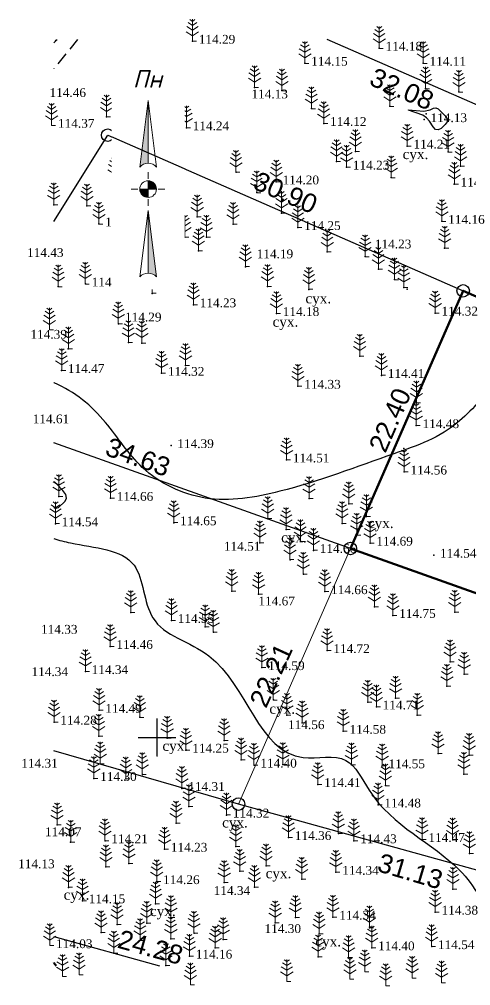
# Model space of a CAD drawing. Header units: millimetres. Extents: x 5405589 to 5405678.9, y 5524879.9 to 5524957.2.
# Drawn here: x 5405589 to 5405625, y 5524880.2 to 5524957.2 of the extents above; entities that cross this region are included whole.
import ezdxf
from ezdxf.enums import TextEntityAlignment as Align

# ---------------------------------------------------------------- set-up
doc = ezdxf.new("R2010")
doc.units = ezdxf.units.MM
doc.set_wipeout_variables(frame=1)
doc.linetypes.add('0', pattern=[0])
doc.linetypes.add('DASHEDX2', pattern=[1.5, 1, -0.5])
for name, color, linetype, lineweight in [('#Лист (текст_ПН)', 250, 'Continuous', 0), ('#Штамп', 250, 'Continuous', 0), ('11900000', 1, 'Continuous', 30), ('ТОЧКИ', 7, 'Continuous', 30)]:
    doc.layers.add(name, color=color, linetype=linetype, lineweight=lineweight)
for name, color, linetype in [('горизонтали', 42, 'Continuous'), ('дороги', 7, 'Continuous'), ('Ділянки_Межі', 10, 'Continuous'), ('надписи', 7, 'Continuous'), ('отметки', 7, 'Continuous'), ('промеры', 185, 'Continuous'), ('Растительность', 7, 'Continuous')]:
    doc.layers.add(name, color=color, linetype=linetype)
doc.styles.get("Standard").update_dxf_attribs({"font": 'arial.ttf'})
doc.styles.add('times', font='times.ttf')
doc.styles.add('Мой_Топо', font='isocpeui.ttf')

# ---------------------------------------------------------------- blocks, each defined once
blk = doc.blocks.new('A$C51FE15A3')
at = {"layer": 'Растительность', "color": 94, "lineweight": 0}
for points in [[(-0.201, 1.726), (0, 1.584), (0.201, 1.726)], [(0, 1.75), (0, 0), (0.319, 0)], [(-0.447, 1.172), (0, 0.895), (0.447, 1.172)], [(-0.343, 1.489), (0, 1.267), (0.343, 1.489)], [(-0.493, 0.753), (0, 0.444), (0.493, 0.753)]]:
    blk.add_lwpolyline(points, dxfattribs=at)
blk = doc.blocks.new('*U4')
at = {"color": 0}
for points in [[(-0.113, 0), (-0.109, -0.029), (-0.097, -0.056)], [(-0.113, 0), (-0.097, -0.056), (0, 0)], [(-0.097, -0.056), (0, -0.113), (0, 0)], [(-0.097, -0.056), (-0.08, -0.08), (-0.056, -0.097)], [(-0.097, -0.056), (-0.056, -0.097), (0, -0.113)], [(-0.056, -0.097), (-0.029, -0.109), (0, -0.113)]]:
    blk.add_solid(points, dxfattribs=at)
blk = doc.blocks.new('*U5')
at = {"color": 0}
for points in [[(0, 0), (0.097, 0.056), (0, 0.113)], [(0.097, 0.056), (0.029, 0.109), (0, 0.113)], [(0, 0), (0.113, 0), (0.097, 0.056)], [(0.097, 0.056), (0.056, 0.097), (0.029, 0.109)], [(0.097, 0.056), (0.08, 0.08), (0.056, 0.097)], [(0.113, 0), (0.109, 0.029), (0.097, 0.056)]]:
    blk.add_solid(points, dxfattribs=at)
blk = doc.blocks.new('*U6')
at = {"color": 0}
for points in [[(0, -1.136), (0.021, -1.138), (0, -0.288)], [(0.021, -1.138), (0.042, -1.142), (0, -0.288)], [(0.042, -1.142), (0.062, -1.15), (0, -0.288)], [(0.062, -1.15), (0.081, -1.16), (0, -0.288)], [(0.081, -1.16), (0.098, -1.173), (0, -0.288)], [(0.098, -1.173), (0.113, -1.188), (0, -0.288)]]:
    blk.add_solid(points, dxfattribs=at)
blk = doc.blocks.new('*U7')
at = {"color": 0}
for points in [[(-0.113, 0.297), (-0.098, 0.312), (0, 1.197)], [(-0.098, 0.312), (-0.081, 0.325), (0, 1.197)], [(-0.081, 0.325), (-0.062, 0.335), (0, 1.197)], [(-0.062, 0.335), (-0.042, 0.343), (0, 1.197)], [(-0.042, 0.343), (-0.021, 0.347), (0, 1.197)], [(-0.021, 0.347), (0, 0.349), (0, 1.197)]]:
    blk.add_solid(points, dxfattribs=at)
blk = doc.blocks.new('#Північ')
at = {"color": 7}
blk.add_wipeout([(-2.901, 10.635), (2.901, 10.635), (2.901, -7.981), (-2.901, -7.981)], dxfattribs=at).dxf.layer = '#Лист (текст_ПН)'
at = {"layer": '#Лист (текст_ПН)'}
for p, q in [((-0.663, 1.748), (0, 7.043)), ((0, 7.043), (0, 2.052)), ((0, 7.043), (0.663, 1.748)), ((0, 1.337), (0, 0.807)), ((-1.337, 0), (-0.807, 0)), ((-0.662, 0), (0.662, 0)), ((0, 0.662), (0, -0.662)), ((1.337, 0), (0.807, 0)), ((0, -1.337), (0, -0.807)), ((-0.663, -6.99), (0, -1.695)), ((0, -1.695), (0.663, -6.99)), ((0, -1.695), (0, -6.686))]:
    blk.add_line(p, q, dxfattribs=at)
at = {"layer": '#Лист (текст_ПН)', "flags": 128}
for points in [[(0, 7.043), (-0.663, 1.748, -0.218585), (0, 2.052)], [(0, 0), (-0.662, 0, 0.414214), (0, -0.662)]]:
    blk.add_lwpolyline(points, format="xyb", close=True, dxfattribs=at)
at = {"layer": '#Лист (текст_ПН)'}
blk.add_circle((0, 0), 0.662, dxfattribs=at)
for centre in [(0, 1.178), (0, -7.56)]:
    blk.add_arc(centre, 0.874, 40.67981, 139.32019, dxfattribs=at)
at = {"layer": '#Лист (текст_ПН)', "xscale": 5.883850111352785, "yscale": 5.883850111352785, "zscale": 5.883850111352785}
for name in ['*U7', '*U4', '*U5', '*U6']:
    blk.add_blockref(name, (0, 0), dxfattribs=at)
at = {"layer": '#Лист (текст_ПН)', "style": 'Мой_Топо'}
blk.add_text('Пн', height=1.4, dxfattribs=at).set_placement((-1.217, 8.077))

msp = doc.modelspace()

# ---------------------------------------------------------------- linework, layer by layer
at = {"layer": '11900000', "color": 0, "linetype": '0', "lineweight": 15, "ltscale": 0.7}
for points in [[(5405600, 5524898.496), (5405600, 5524901.504)], [(5405600, 5524898.496), (5405600, 5524901.504)], [(5405600, 5524898.496), (5405600, 5524901.504)], [(5405600, 5524898.496), (5405600, 5524901.504)], [(5405600, 5524898.496), (5405600, 5524901.504)], [(5405600, 5524898.496), (5405600, 5524901.504)], [(5405600, 5524898.496), (5405600, 5524901.504)], [(5405600, 5524898.496), (5405600, 5524901.504)], [(5405598.496, 5524900), (5405601.504, 5524900)], [(5405598.496, 5524900), (5405601.504, 5524900)], [(5405598.496, 5524900), (5405601.504, 5524900)], [(5405598.496, 5524900), (5405601.504, 5524900)], [(5405598.496, 5524900), (5405601.504, 5524900)]]:
    msp.add_lwpolyline(points, dxfattribs=at)
at = {"layer": '11900000', "linetype": '0', "lineweight": 15, "ltscale": 0.7}
msp.add_lwpolyline([(5405600, 5524898.496), (5405600, 5524901.504)], dxfattribs=at)
at = {"layer": '11900000', "color": 7}
for points in [[(5405600, 5524948.5, 0), (5405600, 5524951.5, 0)], [(5405600, 5524948.5, 0), (5405600, 5524951.5, 0)], [(5405598.5, 5524950, 0), (5405601.5, 5524950, 0)], [(5405598.5, 5524950, 0), (5405601.5, 5524950, 0)], [(5405600, 5524898.5, 0), (5405600, 5524901.5, 0)], [(5405600, 5524898.5, 0), (5405600, 5524901.5, 0)], [(5405598.5, 5524900, 0), (5405601.5, 5524900, 0)], [(5405598.5, 5524900, 0), (5405601.5, 5524900, 0)]]:
    msp.add_polyline3d(points, dxfattribs=at)
at = {"layer": 'горизонтали', "color": 32}
msp.add_polyline3d([(5405622.617, 5524948.482, 114), (5405622.397, 5524948.362, 114), (5405622.187, 5524948.402, 114), (5405621.987, 5524948.612, 114), (5405621.697, 5524949.062, 114), (5405621.467, 5524949.322, 114), (5405621.177, 5524949.532, 114), (5405620.017, 5524949.942, 114), (5405620.027, 5524949.972, 114), (5405621.247, 5524949.862, 114), (5405621.747, 5524949.952, 114), (5405622.017, 5524950.092, 114), (5405622.197, 5524950.122, 114), (5405622.397, 5524950.042, 114), (5405622.947, 5524949.482, 114), (5405623.097, 5524949.242, 114), (5405623.097, 5524949.012, 114), (5405622.947, 5524948.802, 114), (5405622.617, 5524948.482, 114)], close=True, dxfattribs=at)
msp.add_polyline3d([(5405591.775, 5524918.295, 114.5), (5405591.797, 5524918.282, 114.5), (5405591.967, 5524918.242, 114.5), (5405592.157, 5524918.312, 114.5), (5405592.677, 5524918.812, 114.5), (5405592.797, 5524919.062, 114.5), (5405592.737, 5524919.342, 114.5), (5405592.507, 5524919.662, 114.5), (5405592.017, 5524920.172, 114.5), (5405591.775, 5524920.36, 114.5)], dxfattribs=at)
msp.add_open_spline([(5405591.775, 5524955.29), (5405591.865, 5524955.386), (5405591.955, 5524955.481), (5405592.045, 5524955.577)], degree=3, dxfattribs=at)
for points, knots in [([(5405656.368, 5524955.577), (5405657.451, 5524954.901), (5405659.446, 5524953.986), (5405662.753, 5524952.886), (5405662.102, 5524949.951), (5405661.607, 5524946.052), (5405656.166, 5524944.905), (5405653.211, 5524941.03), (5405652.017, 5524936.245), (5405646.321, 5524937.362), (5405643.86, 5524932.976), (5405638.381, 5524932.732), (5405638.048, 5524925.787), (5405631.475, 5524926.077), (5405627.008, 5524928.61), (5405623.809, 5524924.256), (5405617.701, 5524922.243), (5405611.057, 5524919.668), (5405603.931, 5524918.417), (5405598.683, 5524920.948), (5405595.986, 5524925.393), (5405593.46, 5524927.534), (5405591.783, 5524928.235), (5405591.775, 5524928.238)], [859.371773, 859.371773, 859.371773, 859.371773, 863.209597, 865.692003, 868.370851, 870.767732, 877.245455, 881.607053, 885.661514, 889.520415, 895.583001, 898.406187, 904.085367, 910.48747, 913.839474, 917.961004, 923.821409, 933.371758, 939.353154, 944.920824, 949.533728, 954.71556, 954.738393, 954.738393, 954.738393, 954.738393]), ([(5405591.775, 5524915.837), (5405592.199, 5524915.698), (5405594.515, 5524915.111), (5405599.008, 5524914.932), (5405598.878, 5524908.421), (5405606.817, 5524906.776), (5405608.307, 5524897.151), (5405615.343, 5524898.956), (5405617.751, 5524893.311), (5405623.768, 5524890.887), (5405626.63, 5524885.86), (5405627.633, 5524882.678), (5405627.446, 5524881.824)], [973.925488, 973.925488, 973.925488, 973.925488, 975.210912, 980.580361, 985.005609, 990.407517, 1001.45042, 1004.85445, 1007.86787, 1017.487334, 1022.90954, 1025.783714, 1025.783714, 1025.783714, 1025.783714])]:
    msp.add_open_spline(points, degree=3, knots=knots, dxfattribs=at)
at = {"layer": 'горизонтали', "color": 32, "lineweight": 50}
msp.add_open_spline([(5405591.96, 5524881.824), (5405591.899, 5524881.914), (5405591.837, 5524882.003), (5405591.776, 5524882.093)], degree=3, dxfattribs=at)
at = {"layer": 'дороги', "color": 7, "linetype": 'DASHEDX2', "elevation": 115.341}
msp.add_lwpolyline([(5405593.68, 5524955.577), (5405591.775, 5524953.221)], dxfattribs=at)
at = {"layer": 'Ділянки_Межі', "lineweight": 25}
for points in [[(5405674.519, 5524928.888), (5405668.826, 5524931.381), (5405651.182, 5524939.105), (5405633.549, 5524946.825), (5405613.559, 5524955.577)], [(5405652.888, 5524881.824), (5405636.486, 5524886.378), (5405606.49, 5524894.695), (5405591.776, 5524898.947)], [(5405591.776, 5524884.15), (5405600.201, 5524881.824)]]:
    msp.add_lwpolyline(points, dxfattribs=at)
at = {"layer": 'Ділянки_Межі'}
for points in [[(5405637.38, 5524955.577), (5405633.549, 5524946.825), (5405613.559, 5524955.577)], [(5405591.775, 5524941.067), (5405596.073, 5524947.95), (5405624.379, 5524935.557), (5405615.397, 5524915.042), (5405591.775, 5524923.45)]]:
    msp.add_lwpolyline(points, dxfattribs=at)
at = {"layer": 'Ділянки_Межі', "lineweight": 50}
msp.add_lwpolyline([(5405615.397, 5524915.042), (5405624.379, 5524935.557), (5405652.622, 5524923.203), (5405644.506, 5524904.681)], close=True, dxfattribs=at)
at = {"layer": 'Ділянки_Межі', "lineweight": 0}
for points in [[(5405591.775, 5524923.45), (5405615.397, 5524915.042), (5405606.49, 5524894.695), (5405591.776, 5524898.947)], [(5405591.776, 5524884.15), (5405600.201, 5524881.824)]]:
    msp.add_lwpolyline(points, dxfattribs=at)
msp.add_lwpolyline([(5405606.49, 5524894.695), (5405615.397, 5524915.042), (5405644.506, 5524904.681), (5405636.486, 5524886.378)], close=True, dxfattribs=at)
at = {"layer": 'отметки', "color": 7}
for p in [(5405602.826, 5524955.432, 114.289), (5405617.703, 5524954.876, 114.181), (5405611.777, 5524953.684, 114.152), (5405621.201, 5524953.68, 114.113), (5405598.791, 5524951.251, 114.327), (5405607.773, 5524951.746, 114.132), (5405609.949, 5524951.494, 113.996), (5405621.391, 5524951.656, 114.051), (5405624.033, 5524951.4, 114.132), (5405612.298, 5524950.064, 114.175), (5405618.546, 5524950.26, 114.041), (5405621.447, 5524949.658, 113.937), (5405621.57, 5524950.196, 114.144), (5405595.982, 5524949.412, 114.31), (5405613.28, 5524948.889, 114.118), (5405621.284, 5524949.187, 114.13), (5405597.077, 5524948.595, 114.246), (5405602.341, 5524948.54, 114.238), (5405598.366, 5524947.488, 114.215), (5405615.8, 5524946.657, 114.119), (5405619.926, 5524947.084, 114.209), (5405623.179, 5524946.612, 114.066), (5405614.301, 5524945.853, 114.164), (5405606.297, 5524945.008, 114.212), (5405615.096, 5524945.411, 114.232), (5405624.179, 5524945.491, 114.074), (5405596.592, 5524944.444, 114.204), (5405609.498, 5524944.231, 114.198), (5405618.66, 5524944.573, 114.094), (5405607.937, 5524943.375, 114.265), (5405623.673, 5524944.056, 114.14), (5405591.78, 5524942.414, 114.28), (5405594.422, 5524942.322, 114.29), (5405603.207, 5524941.437, 114.213), (5405609.923, 5524941.74, 114.196), (5405622.691, 5524941.092, 114.161), (5405595.373, 5524940.886, 114.225), (5405606.063, 5524940.85, 114.214), (5405611.218, 5524940.599, 114.253), (5405602.223, 5524939.84, 114.174), (5405603.937, 5524939.825, 114.172), (5405603.303, 5524938.749, 114.136), (5405622.906, 5524938.959, 114.213), (5405613.564, 5524938.666, 114.239), (5405616.565, 5524938.277, 114.232), (5405607.045, 5524937.475, 114.194), (5405617.627, 5524937.282, 114.248), (5405618.9, 5524936.45, 114.285), (5405592.139, 5524935.891, 114.409), (5405594.298, 5524936.104, 114.322), (5405608.811, 5524935.91, 114.211), (5405612.103, 5524935.67, 114.208), (5405619.664, 5524935.827, 114.28), (5405619.93, 5524935.686, 114.25), (5405599.622, 5524935.352, 114.198), (5405602.902, 5524934.448, 114.235), (5405609.515, 5524933.754, 114.177), (5405622.155, 5524933.789, 114.318), (5405596.926, 5524932.923, 114.294), (5405597.726, 5524931.433, 114.311), (5405598.8, 5524931.398, 114.299), (5405592.931, 5524930.93, 114.499), (5405616.16, 5524930.352, 114.352), (5405602.272, 5524929.618, 114.378), (5405592.401, 5524929.22, 114.472), (5405600.367, 5524928.993, 114.32), (5405617.88, 5524928.827, 114.408), (5405611.226, 5524927.965, 114.335), (5405620.664, 5524926.628, 114.462), (5405620.649, 5524924.827, 114.478), (5405601.116, 5524923.241, 114.387), (5405619.654, 5524923.001, 114.506), (5405610.32, 5524922.099, 114.506), (5405619.689, 5524921.135, 114.561), (5405592.184, 5524919.176, 114.462), (5405596.295, 5524919.04, 114.656), (5405612.113, 5524919.018, 114.6), (5405615.271, 5524918.606, 114.606), (5405608.82, 5524917.414, 114.491), (5405616.684, 5524917.589, 114.595), (5405591.907, 5524917.013, 114.541), (5405601.332, 5524917.095, 114.65), (5405610.28, 5524916.554, 114.606), (5405614.735, 5524917.038, 114.695), (5405614.738, 5524917.036, 114.706), (5405615.915, 5524916.099, 114.747), (5405608.201, 5524915.501, 114.509), (5405611.424, 5524915.593, 114.647), (5405612.46, 5524914.895, 114.661), (5405616.968, 5524915.472, 114.692), (5405610.597, 5524914.154, 114.633), (5405622.035, 5524914.515, 114.538), (5405611.657, 5524912.996, 114.629), (5405605.957, 5524911.636, 114.628), (5405608.091, 5524911.406, 114.671), (5405613.364, 5524911.61, 114.655), (5405617.317, 5524910.408, 114.66), (5405597.914, 5524909.96, 114.382), (5405618.788, 5524909.718, 114.751), (5405623.713, 5524909.977, 114.891), (5405601.149, 5524909.322, 114.554), (5405603.842, 5524908.812, 114.525), (5405604.486, 5524908.375, 114.522), (5405596.266, 5524907.252, 114.458), (5405613.542, 5524906.925, 114.716), (5405623.338, 5524906.027, 114.75), (5405594.295, 5524905.251, 114.34), (5405608.354, 5524905.566, 114.593), (5405624.461, 5524905.042, 114.68), (5405623.092, 5524904.083, 114.757), (5405609.265, 5524902.984, 114.535), (5405616.785, 5524902.82, 114.717), (5405618.998, 5524903.132, 114.83), (5405595.383, 5524902.163, 114.493), (5405617.47, 5524902.433, 114.712), (5405591.798, 5524901.226, 114.283), (5405598.626, 5524901.603, 114.432), (5405610.351, 5524901.768, 114.556), (5405611.566, 5524901.174, 114.634), (5405620.731, 5524901.782, 114.776), (5405614.83, 5524900.495, 114.577), (5405595.354, 5524900.106, 114.373), (5405600.813, 5524899.942, 114.346), (5405605.347, 5524899.746, 114.424), (5405602.308, 5524898.994, 114.255), (5405606.692, 5524898.213, 114.361), (5405622.384, 5524898.72, 114.757), (5405624.867, 5524898.584, 114.672), (5405595.475, 5524897.907, 114.355), (5405607.728, 5524897.804, 114.4), (5405610.026, 5524897.853, 114.42), (5405615.496, 5524897.82, 114.496), (5405617.933, 5524897.751, 114.546), (5405594.975, 5524896.739, 114.296), (5405597.517, 5524896.702, 114.289), (5405598.838, 5524897.06, 114.308), (5405624.444, 5524897.078, 114.719), (5405601.989, 5524895.948, 114.314), (5405612.808, 5524896.258, 114.409), (5405618.193, 5524896.163, 114.555), (5405602.542, 5524894.5, 114.319), (5405617.61, 5524894.63, 114.485), (5405605.534, 5524893.827, 114.318), (5405592.052, 5524893.044, 114.145), (5405601.524, 5524893.187, 114.231), (5405610.478, 5524892.038, 114.363), (5405614.447, 5524892.35, 114.386), (5405621.113, 5524891.882, 114.47), (5405623.547, 5524891.841, 114.529), (5405593.12, 5524891.666, 114.184), (5405595.86, 5524891.782, 114.214), (5405600.605, 5524891.109, 114.23), (5405606.273, 5524891.311, 114.336), (5405615.684, 5524891.781, 114.431), (5405624.886, 5524890.762, 114.504), (5405595.937, 5524889.69, 114.151), (5405597.768, 5524889.965, 114.191), (5405608.694, 5524889.771, 114.373), (5405606.594, 5524889.354, 114.294), (5405614.252, 5524889.272, 114.344), (5405592.95, 5524888.067, 114.121), (5405599.985, 5524888.526, 114.258), (5405605.359, 5524888.451, 114.341), (5405607.77, 5524888.071, 114.304), (5405611.535, 5524888.73, 114.336), (5405623.572, 5524887.929, 114.474), (5405594.062, 5524887.004, 114.147), (5405599.881, 5524886.76, 114.237), (5405601.109, 5524885.666, 114.291), (5405611.031, 5524885.67, 114.366), (5405614.015, 5524885.695, 114.335), (5405622.162, 5524886.1, 114.385), (5405596.817, 5524885.12, 114.199), (5405599.177, 5524885.223, 114.228), (5405609.422, 5524885.253, 114.302), (5405595.54, 5524884.462, 114.097), (5405602.952, 5524884.419, 114.176), (5405612.917, 5524884.358, 114.283), (5405616.919, 5524884.848, 114.319), (5405598.644, 5524883.84, 114.121), (5405601.109, 5524883.97, 114.146), (5405605.281, 5524883.907, 114.186), (5405621.874, 5524883.352, 114.544), (5405596.561, 5524882.839, 114.145), (5405602.587, 5524882.596, 114.162), (5405604.636, 5524883.246, 114.221), (5405617.108, 5524883.259, 114.398), (5405600.709, 5524881.849, 114.248), (5405612.834, 5524882.542, 114.314), (5405615.263, 5524882.494, 114.362)]:
    msp.add_point(p, dxfattribs=at)
at = {"layer": 'ТОЧКИ'}
for centre in [(5405596.073, 5524947.95), (5405624.379, 5524935.557), (5405615.397, 5524915.042, 107.24), (5405606.49, 5524894.695)]:
    msp.add_circle(centre, 0.5, dxfattribs=at)

# ---------------------------------------------------------------- block references
at = {"layer": 'Растительность', "color": 7}
for p in [(5405602.82, 5524955.42, 114.29), (5405617.7, 5524954.86, 114.18), (5405611.78, 5524953.66, 114.15), (5405621.2, 5524953.66, 114.11), (5405607.77, 5524951.73, 114.13), (5405621.39, 5524951.63, 114.05), (5405598.79, 5524951.24, 114.33), (5405609.95, 5524951.47, 113.99), (5405624.04, 5524951.38, 114.13), (5405618.55, 5524950.24, 114.04), (5405595.98, 5524949.4, 114.31), (5405612.3, 5524950.05, 114.17), (5405591.61, 5524948.73, 114.37), (5405597.07, 5524948.58, 114.25), (5405602.34, 5524948.53, 114.24), (5405613.28, 5524948.87, 114.12), (5405598.36, 5524947.47, 114.22), (5405619.93, 5524947.07, 114.21), (5405615.8, 5524946.64, 114.12), (5405623.18, 5524946.59, 114.07), (5405614.3, 5524945.84, 114.16), (5405624.18, 5524945.47, 114.07), (5405606.29, 5524944.99, 114.21), (5405615.1, 5524945.4, 114.23), (5405596.59, 5524944.43, 114.2), (5405609.5, 5524944.22, 114.2), (5405618.66, 5524944.56, 114.09), (5405623.68, 5524944.04, 114.14), (5405607.94, 5524943.36, 114.26), (5405591.78, 5524942.4, 114.28), (5405594.42, 5524942.31, 114.29), (5405609.92, 5524941.73, 114.2), (5405595.37, 5524940.87, 114.22), (5405603.2, 5524941.44, 114.21), (5405606.06, 5524940.85, 114.21), (5405622.69, 5524941.08, 114.16), (5405611.22, 5524940.59, 114.25), (5405602.22, 5524939.84, 114.17), (5405603.93, 5524939.83, 114.17), (5405603.3, 5524938.75, 114.14), (5405613.56, 5524938.65, 114.24), (5405622.91, 5524938.95, 114.21), (5405616.57, 5524938.26, 114.23), (5405607.04, 5524937.48, 114.19), (5405617.63, 5524937.27, 114.25), (5405618.9, 5524936.44, 114.28), (5405592.14, 5524935.88, 114.41), (5405594.29, 5524936.09, 114.32), (5405608.8, 5524935.91, 114.21), (5405612.1, 5524935.68, 114.21), (5405619.66, 5524935.82, 114.28), (5405599.62, 5524935.36, 114.2), (5405602.9, 5524934.45, 114.23), (5405609.51, 5524933.76, 114.18), (5405622.15, 5524933.79, 114.32), (5405591.43, 5524932.44, 114.41), (5405596.92, 5524932.93, 114.29), (5405592.94, 5524930.93, 114.5), (5405597.72, 5524931.44, 114.31), (5405598.79, 5524931.4, 114.3), (5405616.15, 5524930.36, 114.35), (5405602.27, 5524929.62, 114.38), (5405592.41, 5524929.22, 114.47), (5405600.36, 5524929, 114.32), (5405617.87, 5524928.83, 114.41), (5405611.22, 5524927.97, 114.33), (5405620.66, 5524926.63, 114.46), (5405620.64, 5524924.83, 114.48), (5405610.32, 5524922.1, 114.51), (5405619.68, 5524921.14, 114.56), (5405592.19, 5524919.18, 114.46), (5405596.3, 5524919.05, 114.66), (5405612.11, 5524919.02, 114.6), (5405615.27, 5524918.61, 114.61), (5405591.92, 5524917.02, 114.54), (5405601.33, 5524917.1, 114.65), (5405608.82, 5524917.42, 114.49), (5405614.74, 5524917.04, 114.71), (5405616.68, 5524917.59, 114.6), (5405610.28, 5524916.56, 114.61), (5405608.2, 5524915.5, 114.51), (5405611.42, 5524915.59, 114.65), (5405615.91, 5524916.1, 114.75), (5405616.97, 5524915.47, 114.69), (5405612.46, 5524914.9, 114.66), (5405610.59, 5524914.16, 114.63), (5405611.65, 5524913, 114.63), (5405605.95, 5524911.64, 114.63), (5405613.36, 5524911.61, 114.66), (5405608.09, 5524911.41, 114.67), (5405617.31, 5524910.41, 114.66), (5405597.91, 5524909.96, 114.38), (5405601.15, 5524909.32, 114.55), (5405618.79, 5524909.72, 114.75), (5405623.71, 5524909.98, 114.89), (5405603.84, 5524908.81, 114.53), (5405604.48, 5524908.38, 114.52), (5405596.27, 5524907.25, 114.46), (5405613.54, 5524906.93, 114.72), (5405608.35, 5524905.57, 114.59), (5405623.34, 5524906.03, 114.75), (5405594.3, 5524905.25, 114.34), (5405624.46, 5524905.04, 114.68), (5405623.09, 5524904.08, 114.76), (5405609.26, 5524902.98, 114.54), (5405616.78, 5524902.82, 114.72), (5405617.47, 5524902.43, 114.71), (5405619, 5524903.13, 114.83), (5405595.39, 5524902.16, 114.49), (5405610.35, 5524901.77, 114.56), (5405620.73, 5524901.78, 114.78), (5405591.8, 5524901.23, 114.28), (5405598.63, 5524901.6, 114.43), (5405611.56, 5524901.17, 114.63), (5405595.36, 5524900.11, 114.37), (5405614.83, 5524900.5, 114.58), (5405600.81, 5524899.94, 114.35), (5405605.34, 5524899.75, 114.42), (5405602.3, 5524898.99, 114.25), (5405622.38, 5524898.72, 114.76), (5405624.86, 5524898.58, 114.67), (5405595.48, 5524897.91, 114.36), (5405606.69, 5524898.21, 114.36), (5405607.72, 5524897.8, 114.4), (5405610.02, 5524897.85, 114.42), (5405615.49, 5524897.82, 114.5), (5405598.83, 5524897.06, 114.31), (5405617.93, 5524897.75, 114.55), (5405624.44, 5524897.08, 114.72), (5405594.97, 5524896.74, 114.3), (5405597.51, 5524896.7, 114.29), (5405612.8, 5524896.26, 114.41), (5405601.98, 5524895.95, 114.31), (5405618.19, 5524896.16, 114.55), (5405602.54, 5524894.5, 114.32), (5405617.6, 5524894.63, 114.48), (5405601.52, 5524893.19, 114.23), (5405605.53, 5524893.83, 114.32), (5405592.04, 5524893.04, 114.15), (5405593.13, 5524891.67, 114.18), (5405595.85, 5524891.78, 114.21), (5405610.47, 5524892.04, 114.36), (5405614.44, 5524892.35, 114.39), (5405615.68, 5524891.78, 114.43), (5405621.11, 5524891.88, 114.47), (5405623.54, 5524891.84, 114.53), (5405600.6, 5524891.11, 114.23), (5405606.27, 5524891.31, 114.34), (5405624.88, 5524890.76, 114.5), (5405595.93, 5524889.69, 114.15), (5405597.76, 5524889.96, 114.19), (5405606.59, 5524889.35, 114.29), (5405608.69, 5524889.77, 114.37), (5405611.53, 5524888.73, 114.34), (5405614.24, 5524889.27, 114.34), (5405592.95, 5524888.07, 114.12), (5405599.98, 5524888.52, 114.26), (5405605.35, 5524888.45, 114.34), (5405607.76, 5524888.07, 114.3), (5405623.57, 5524887.93, 114.47), (5405594.07, 5524887, 114.15), (5405599.89, 5524886.76, 114.24), (5405601.11, 5524885.67, 114.29), (5405611.02, 5524885.67, 114.37), (5405614.01, 5524885.69, 114.34), (5405622.15, 5524886.1, 114.38), (5405596.82, 5524885.12, 114.2), (5405599.18, 5524885.22, 114.23), (5405609.41, 5524885.25, 114.3), (5405616.91, 5524884.85, 114.32), (5405595.54, 5524884.46, 114.1), (5405601.1, 5524883.97, 114.15), (5405602.94, 5524884.42, 114.18), (5405605.27, 5524883.91, 114.19), (5405612.91, 5524884.36, 114.28), (5405591.46, 5524883.43, 114.03), (5405598.65, 5524883.84, 114.12), (5405604.63, 5524883.24, 114.22), (5405617.1, 5524883.26, 114.4), (5405621.87, 5524883.35, 114.54), (5405596.57, 5524882.84, 114.15), (5405602.58, 5524882.59, 114.16), (5405612.83, 5524882.54, 114.31), (5405615.26, 5524882.49, 114.36), (5405600.71, 5524881.85, 114.25), (5405592.48, 5524880.97, 114.01), (5405593.79, 5524881.11, 114.01), (5405616.54, 5524881.34, 114.36), (5405620.32, 5524880.83, 114.42), (5405602.66, 5524880.3, 114.17), (5405610.34, 5524880.58, 114.35), (5405615.36, 5524880.75, 114.35), (5405618.21, 5524880.24, 114.4), (5405622.66, 5524880.46, 114.44)]:
    msp.add_blockref('A$C51FE15A3', p, dxfattribs=at)

# ---------------------------------------------------------------- texts
at = {"layer": 'надписи', "color": 7, "style": 'times'}
for p in [(5405619.561, 5524946.843, 111.861), (5405611.821, 5524935.359, 111.861), (5405609.204, 5524933.5, 111.861), (5405616.796, 5524917.472, 111.861), (5405609.884, 5524916.323, 111.861), (5405608.948, 5524902.691, 111.861), (5405600.433, 5524899.737, 111.861), (5405605.185, 5524893.632, 111.861), (5405608.65, 5524889.592, 111.861), (5405592.566, 5524887.885, 111.861), (5405599.444, 5524886.581, 111.861), (5405612.614, 5524884.168, 111.861)]:
    msp.add_text('сух.', height=0.8, dxfattribs=at).set_placement(p, align=Align.TOP_LEFT)
at = {"layer": 'отметки', "color": 7, "style": 'times'}
for s, p in [('114.29', (5405603.326, 5524955.932, 114.289)), ('114.18', (5405618.203, 5524955.376, 114.181)), ('114.15', (5405612.277, 5524954.184, 114.152)), ('114.11', (5405621.701, 5524954.18, 114.113)), ('114.46', (5405591.438, 5524951.69, 114.463)), ('114.33', (5405599.291, 5524951.751, 114.327)), ('114.13', (5405607.52, 5524951.577, 114.132)), ('114.13', (5405621.784, 5524949.687, 114.13)), ('114.37', (5405592.113, 5524949.24, 114.365)), ('114.24', (5405602.841, 5524949.04, 114.238)), ('114.12', (5405613.78, 5524949.389, 114.118)), ('114.22', (5405598.866, 5524947.988, 114.215)), ('114.21', (5405620.426, 5524947.584, 114.209)), ('114.23', (5405615.596, 5524945.911, 114.232)), ('114.20', (5405597.092, 5524944.944, 114.204)), ('114.20', (5405609.998, 5524944.731, 114.198)), ('114.14', (5405624.173, 5524944.556, 114.14)), ('114.22', (5405595.873, 5524941.386, 114.225)), ('114.25', (5405611.718, 5524941.099, 114.253)), ('114.16', (5405623.191, 5524941.592, 114.161)), ('114.23', (5405617.35, 5524939.632, 114.232)), ('114.43', (5405589.65, 5524938.951, 114.432)), ('114.19', (5405607.937, 5524938.846, 114.194)), ('114.32', (5405594.798, 5524936.604, 114.322)), ('114.23', (5405603.402, 5524934.948, 114.235)), ('114.18', (5405610.015, 5524934.254, 114.177)), ('114.32', (5405622.655, 5524934.289, 114.318)), ('114.29', (5405597.451, 5524933.818, 114.294)), ('114.39', (5405589.921, 5524932.446, 114.386)), ('114.47', (5405592.901, 5524929.72, 114.472)), ('114.32', (5405600.867, 5524929.493, 114.32)), ('114.41', (5405618.38, 5524929.327, 114.408)), ('114.33', (5405611.726, 5524928.465, 114.335)), ('114.61', (5405590.098, 5524925.709, 114.614)), ('114.48', (5405621.149, 5524925.327, 114.478)), ('114.39', (5405601.616, 5524923.741, 114.387)), ('114.51', (5405610.82, 5524922.599, 114.506)), ('114.56', (5405620.189, 5524921.635, 114.561)), ('114.66', (5405596.795, 5524919.54, 114.656)), ('114.54', (5405592.407, 5524917.513, 114.541)), ('114.65', (5405601.832, 5524917.595, 114.65)), ('114.69', (5405617.468, 5524915.972, 114.692)), ('114.51', (5405605.327, 5524915.57, 114.509)), ('114.66', (5405612.96, 5524915.395, 114.661)), ('114.54', (5405622.535, 5524915.015, 114.538)), ('114.66', (5405613.864, 5524912.11, 114.655)), ('114.67', (5405608.074, 5524911.211, 114.671)), ('114.55', (5405601.649, 5524909.822, 114.554)), ('114.75', (5405619.288, 5524910.218, 114.751)), ('114.33', (5405590.762, 5524908.961, 114.331)), ('114.46', (5405596.766, 5524907.752, 114.458)), ('114.72', (5405614.042, 5524907.425, 114.716)), ('114.34', (5405594.795, 5524905.751, 114.34)), ('114.59', (5405608.854, 5524906.066, 114.593)), ('114.34', (5405590.008, 5524905.589, 114.337)), ('114.49', (5405595.883, 5524902.663, 114.493)), ('114.71', (5405617.97, 5524902.933, 114.712)), ('114.28', (5405592.298, 5524901.726, 114.283)), ('114.56', (5405610.434, 5524901.366, 114.556)), ('114.58', (5405615.33, 5524900.995, 114.577)), ('114.25', (5405602.808, 5524899.494, 114.255)), ('114.31', (5405589.191, 5524898.297, 114.315)), ('114.40', (5405608.228, 5524898.304, 114.4)), ('114.55', (5405618.433, 5524898.251, 114.546)), ('114.30', (5405595.475, 5524897.239, 114.296)), ('114.31', (5405602.489, 5524896.448, 114.314)), ('114.41', (5405613.308, 5524896.758, 114.409)), ('114.48', (5405618.11, 5524895.13, 114.485)), ('114.32', (5405606.034, 5524894.327, 114.318)), ('114.07', (5405591.078, 5524892.839, 114.068)), ('114.21', (5405596.36, 5524892.282, 114.214)), ('114.36', (5405610.978, 5524892.538, 114.363)), ('114.43', (5405616.184, 5524892.281, 114.431)), ('114.47', (5405621.613, 5524892.382, 114.47)), ('114.23', (5405601.105, 5524891.609, 114.23)), ('114.13', (5405588.942, 5524890.288, 114.134)), ('114.34', (5405614.752, 5524889.772, 114.344)), ('114.26', (5405600.485, 5524889.026, 114.258)), ('114.34', (5405604.512, 5524888.165, 114.341)), ('114.15', (5405594.562, 5524887.504, 114.147)), ('114.38', (5405622.662, 5524886.6, 114.385)), ('114.34', (5405614.515, 5524886.195, 114.335)), ('114.30', (5405608.562, 5524885.136, 114.302)), ('114.03', (5405591.957, 5524883.926, 114.027)), ('114.40', (5405617.608, 5524883.759, 114.398)), ('114.54', (5405622.374, 5524883.852, 114.544)), ('114.16', (5405603.087, 5524883.096, 114.162))]:
    msp.add_text(s, height=0.7, dxfattribs=at).set_placement(p, align=Align.TOP_LEFT)
at = {"layer": 'промеры', "char_height": 1.5, "attachment_point": 1}
for s, insert, rotation in [('32.08', (5405617.402, 5524953.373), 336.35584), ('30.90', (5405608.133, 5524945.117), 336.3783), ('22.40', (5405616.812, 5524923.171), 66.39254), ('34.63', (5405596.282, 5524923.927), 340.0588), ('22.21', (5405607.315, 5524902.883), 65.47927), ('31.13', (5405617.878, 5524890.82), 343.40255), ('24.28', (5405597.16, 5524884.727), 344.5669)]:
    msp.add_mtext(s, dxfattribs=dict(at, insert=insert, rotation=rotation))

# ---------------------------------------------------------------- next in the draw order: block references
at = {"layer": '#Штамп'}
msp.add_blockref('#Північ', (5405599.292, 5524943.654, 11.873), dxfattribs=at)

# ---------------------------------------------------------------- next in the draw order: linework, layer by layer
at = {"layer": 'Ділянки_Межі', "lineweight": 25}
msp.add_lwpolyline([(5405591.775, 5524941.067), (5405596.073, 5524947.95), (5405624.379, 5524935.557), (5405652.622, 5524923.203), (5405674.519, 5524913.607)], dxfattribs=at)

doc.saveas('drawing.dxf')
